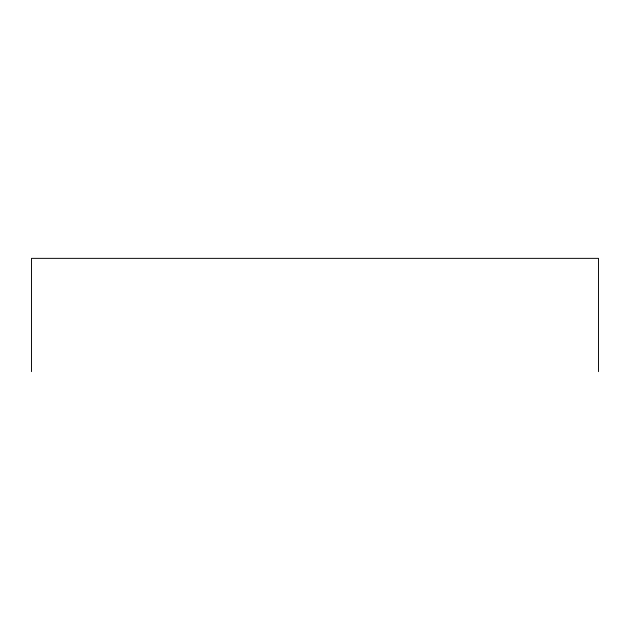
<?xml version="1.0" encoding="UTF-8"?>
<svg xmlns="http://www.w3.org/2000/svg" width="630" height="630" viewBox="0 0 630 630"><rect width="100%" height="100%" fill="white"/><g stroke="black" fill="none" stroke-linecap="round" stroke-linejoin="round"><path stroke-width="0.94" d="M598.5 371.637L598.5 258.363L31.5 258.363L31.5 371.637"/></g></svg>
